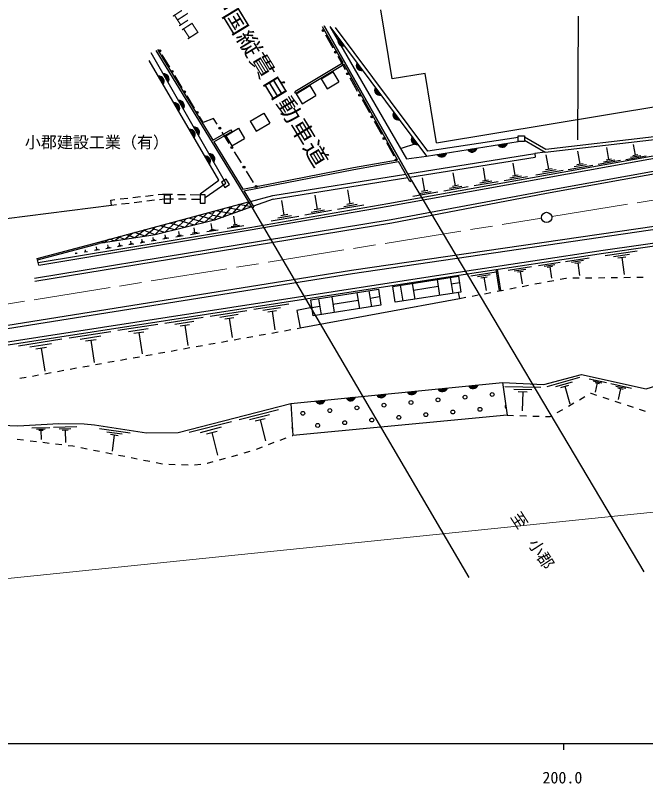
# Model space of a CAD drawing. Units: millimetres, scale not verified. Extents: x 40000 to 680000, y 20000 to 380000.
# Drawn here: x 182432 to 280838, y 198715 to 318705 of the extents above; entities that cross this region are included whole.
import ezdxf
from ezdxf.enums import TextEntityAlignment as Align

# ---------------------------------------------------------------- set-up
doc = ezdxf.new("R2010")
doc.units = ezdxf.units.MM
doc.header["$LTSCALE"] = 1000
doc.linetypes.add('CHAIN', pattern=[18.5, 12, -1.5, 3.5, -1.5])
for name, color, linetype, lineweight in [('M-BGD', 7, 'Continuous', 25), ('M-BMK', 2, 'CHAIN', 13), ('M-BMK-ROW', 30, 'Continuous', 25), ('M-BMK-SRVR', 3, 'Continuous', 25), ('M-STR-HTXT', 7, 'Continuous', 13), ('M-STR-STRC', 7, 'Continuous', 25), ('M-STR-STRD', 7, 'Continuous', 25), ('M-TTL-BAND', 7, 'Continuous', 25)]:
    doc.layers.add(name, color=color, linetype=linetype, lineweight=lineweight)
doc.styles.add('ＭＳ ゴシック', font='')
doc.styles.get('ＭＳ ゴシック').set_extended_font_data('MS Gothic')

msp = doc.modelspace()

# ---------------------------------------------------------------- linework, layer by layer
at = {"layer": 'M-BGD'}
for p, q in [((241284, 308778), (239503, 319554)), ((233601, 311270), (230407, 316936)), ((244305, 292891), (230669, 317084)), ((230861, 315678), (232023, 313616)), ((204343, 313235), (219389, 288634)), ((204599, 313391), (213284, 299190)), ((206528, 310601), (205363, 312522)), ((232760, 312309), (233923, 310247)), ((233601, 311270), (226081, 306757)), ((233749, 311008), (226235, 306500)), ((242118, 296160), (233749, 311008)), ((230158, 308789), (231998, 309891)), ((231998, 309891), (232938, 308320)), ((246393, 309623), (241284, 308778)), ((248180, 298814), (246393, 309623)), ((208472, 307398), (207307, 309319)), ((230158, 308789), (231097, 307219)), ((234659, 308940), (235822, 306878)), ((226265, 306460), (228398, 307736)), ((228398, 307736), (229338, 306166)), ((231097, 307219), (232938, 308320)), ((210416, 304194), (209250, 306115)), ((226235, 306500), (226081, 306757)), ((226265, 306460), (227205, 304890)), ((227205, 304890), (229338, 306166)), ((248180, 298814), (298054, 307060)), ((236558, 305572), (237721, 303509)), ((211777, 301951), (211194, 302912)), ((213391, 302605), (211777, 301951)), ((213941, 301723), (213391, 302605)), ((219099, 302172), (221203, 303431)), ((221203, 303431), (222143, 301861)), ((219099, 302172), (220038, 300602)), ((220038, 300602), (222143, 301861)), ((238458, 302203), (239620, 300141)), ((213284, 299190), (216061, 300840)), ((213438, 298932), (216214, 300582)), ((215836, 298685), (214735, 300450)), ((215286, 299890), (217248, 301064)), ((216061, 300840), (216214, 300582)), ((217248, 301064), (218188, 299494)), ((213441, 298934), (217945, 291570)), ((215286, 299890), (216225, 298320)), ((216225, 298320), (218188, 299494)), ((240357, 298834), (241520, 296772)), ((242565, 297903), (245110, 298723)), ((275090, 296182), (274767, 298050)), ((279244, 296855), (278952, 298541)), ((217731, 295648), (216630, 297412)), ((243700, 293964), (263523, 297151)), ((244005, 293423), (263616, 296576)), ((265729, 294666), (265334, 296944)), ((270594, 295454), (270237, 297519)), ((280898, 296707), (277737, 296160)), ((280071, 296781), (278491, 296507)), ((279639, 296923), (278849, 296787)), ((244044, 292744), (242274, 295883)), ((260487, 293672), (260151, 295613)), ((272620, 295273), (268748, 294603)), ((271607, 295364), (269671, 295029)), ((271078, 295538), (270111, 295370)), ((276922, 296019), (273420, 295412)), ((276006, 296101), (274255, 295797)), ((275528, 296258), (274653, 296107)), ((219626, 292610), (218525, 294375)), ((251147, 292077), (250795, 294109)), ((255859, 292882), (255515, 294868)), ((267963, 294467), (263692, 293727)), ((266846, 294567), (264710, 294197)), ((266263, 294759), (265195, 294574)), ((222700, 289997), (243689, 293372)), ((244044, 292744), (244305, 292891)), ((246350, 291258), (245990, 293337)), ((256833, 292795), (254971, 292472)), ((256325, 292962), (255393, 292801)), ((262391, 293502), (258751, 292871)), ((261439, 293587), (259619, 293271)), ((260942, 293751), (260032, 293593)), ((253140, 291899), (249330, 291239)), ((252144, 291988), (250239, 291658)), ((251624, 292160), (250671, 291995)), ((257807, 292708), (254083, 292063)), ((200761, 290263), (201953, 290400)), ((202748, 290491), (203940, 290628)), ((204735, 290719), (205400, 290795)), ((205400, 290795), (206944, 290767)), ((207744, 290753), (208943, 290731)), ((209743, 290716), (211287, 290688)), ((218112, 291297), (219667, 288754)), ((229612, 288399), (229223, 290641)), ((234708, 289270), (234328, 291462)), ((248388, 291076), (244492, 290401)), ((247369, 291167), (245421, 290830)), ((246837, 291343), (245863, 291174)), ((195480, 283286), (218825, 289556)), ((197314, 289867), (197979, 289943)), ((197430, 289064), (197314, 289867)), ((198774, 290035), (199966, 290172)), ((198998, 289252), (200189, 289395)), ((200983, 289491), (202175, 289634)), ((202969, 289729), (204160, 289872)), ((204955, 289968), (205728, 290060)), ((205728, 290060), (207108, 290046)), ((207908, 290038), (209107, 290025)), ((209907, 290017), (211287, 290002)), ((217577, 289221), (216288, 287700)), ((218935, 289586), (217794, 288240)), ((219130, 289623), (219097, 289629)), ((222700, 289997), (219589, 288883)), ((224421, 287513), (224024, 289805)), ((235222, 289359), (234195, 289181)), ((197430, 289064), (198203, 289157)), ((213503, 288127), (213212, 287784)), ((214861, 288492), (213487, 286871)), ((216288, 287700), (213679, 288174)), ((216219, 288856), (214781, 287161)), ((217794, 288240), (215485, 288659)), ((219300, 288779), (217291, 289144)), ((219389, 288634), (219667, 288754)), ((231810, 288203), (227607, 287475)), ((230711, 288301), (228610, 287937)), ((230137, 288490), (229086, 288308)), ((236858, 289078), (232749, 288366)), ((235783, 289174), (233729, 288818)), ((209160, 286960), (207316, 285197)), ((210771, 287393), (208870, 285576)), ((211979, 286335), (209514, 287055)), ((212381, 287826), (210425, 285956)), ((213534, 286714), (211000, 287454)), ((213275, 287574), (211979, 286335)), ((213259, 287627), (212486, 287854)), ((214781, 287161), (213320, 287426)), ((216752, 285968), (216520, 287365)), ((226670, 287312), (222371, 286567)), ((225545, 287412), (223396, 287040)), ((224959, 287606), (223884, 287419)), ((204330, 285663), (204056, 285402)), ((205940, 286095), (204243, 284473)), ((207316, 285197), (205056, 285858)), ((207550, 286528), (205761, 284818)), ((208870, 285576), (206542, 286257)), ((210425, 285956), (208028, 286656)), ((213164, 285251), (213011, 286176)), ((218120, 285836), (215499, 285401)), ((217436, 285902), (216125, 285684)), ((217079, 286022), (216424, 285913)), ((200748, 284701), (199508, 283695)), ((201088, 283946), (199789, 284443)), ((202647, 285211), (201088, 283946)), ((202668, 284198), (201104, 284796)), ((204248, 284449), (202419, 285150)), ((204070, 285335), (202668, 284198)), ((204061, 285377), (203733, 285503)), ((205761, 284818), (204074, 285311)), ((205904, 283934), (205823, 284423)), ((208042, 284322), (207939, 284939)), ((211196, 284687), (209768, 284450)), ((210808, 284818), (210093, 284699)), ((210451, 284759), (210324, 285520)), ((214070, 285164), (212336, 284876)), ((213617, 285207), (212750, 285063)), ((213381, 285287), (212948, 285215)), ((185834, 280730), (195480, 283286)), ((195480, 283286), (195539, 283063)), ((196347, 283191), (195845, 283384)), ((196951, 283681), (196347, 283191)), ((197927, 283443), (197160, 283737)), ((198850, 284191), (197927, 283443)), ((199508, 283695), (198474, 284090)), ((200518, 283022), (200448, 283439)), ((202669, 283272), (201904, 283145)), ((202461, 283342), (202079, 283278)), ((202270, 283310), (202202, 283718)), ((204395, 283558), (203647, 283434)), ((204192, 283627), (203818, 283565)), ((204005, 283596), (203939, 283995)), ((206382, 283888), (205466, 283736)), ((206133, 283972), (205675, 283896)), ((208646, 284264), (207489, 284072)), ((208331, 284370), (207753, 284274)), ((185893, 280507), (195539, 283063)), ((193432, 281739), (193375, 282078)), ((195553, 282091), (194796, 281965)), ((195347, 282160), (194969, 282097)), ((195158, 282129), (195091, 282532)), ((197388, 282395), (196570, 282259)), ((197165, 282470), (196757, 282402)), ((196961, 282436), (196889, 282873)), ((199166, 282690), (198366, 282557)), ((198948, 282764), (198548, 282697)), ((198748, 282731), (198677, 283157)), ((200926, 282982), (200144, 282853)), ((200713, 283054), (200322, 282989)), ((192085, 281515), (191788, 281466)), ((191937, 281490), (191904, 281688)), ((193686, 281781), (193177, 281696)), ((268312, 280274), (271997, 280833)), ((274546, 281218), (279520, 281926)), ((275837, 281063), (278324, 281417)), ((276506, 280820), (277749, 280997)), ((277127, 280908), (277505, 278256)), ((186102, 279711), (185834, 280730)), ((264131, 279640), (267487, 280149)), ((265004, 279544), (266682, 279798)), ((269270, 280168), (271113, 280448)), ((269768, 279993), (270689, 280132)), ((270229, 280062), (270527, 278097)), ((253557, 278036), (257481, 278631)), ((257443, 279030), (257964, 275675)), ((257676, 279066), (258197, 275711)), ((259373, 278919), (263005, 279469)), ((260318, 278814), (262134, 279090)), ((260809, 278641), (261717, 278779)), ((261263, 278710), (261556, 276773)), ((265457, 279384), (266297, 279511)), ((265877, 279447), (266149, 277657)), ((248270, 277447), (248653, 274971)), ((250337, 277767), (250720, 275291)), ((254578, 277924), (256540, 278221)), ((255108, 277736), (256089, 277885)), ((255598, 277811), (255916, 275718)), ((265513, 277128), (266495, 277317)), ((267477, 277506), (268362, 277676)), ((268362, 277676), (268460, 277677)), ((269460, 277689), (270460, 277700)), ((271460, 277712), (272460, 277724)), ((273460, 277735), (274460, 277747)), ((275460, 277758), (276460, 277770)), ((277460, 277782), (278460, 277793)), ((279460, 277805), (280460, 277816)), ((242521, 276557), (242904, 274081)), ((244400, 276848), (244784, 274372)), ((244593, 275789), (248426, 276434)), ((250489, 276780), (251754, 276993)), ((259621, 275993), (260603, 276182)), ((261585, 276372), (262567, 276561)), ((263549, 276750), (264531, 276939)), ((235759, 275391), (236152, 272897)), ((237639, 275688), (238032, 273194)), ((237820, 274542), (239305, 274781)), ((251549, 275419), (251765, 274481)), ((253729, 274859), (254711, 275048)), ((255693, 275237), (256675, 275426)), ((257657, 275615), (258639, 275804)), ((219675, 272798), (225131, 273642)), ((226884, 269881), (251765, 274481)), ((229766, 274446), (230160, 271951)), ((231819, 274770), (232213, 272275)), ((232003, 273605), (235941, 274239)), ((251765, 274481), (252747, 274670)), ((212863, 271744), (218564, 272626)), ((221095, 272645), (223824, 273067)), ((221834, 272387), (223198, 272598)), ((222516, 272492), (222966, 269582)), ((228738, 273079), (229951, 273274)), ((205793, 270650), (211748, 271571)), ((214348, 271584), (217198, 272025)), ((215119, 271314), (216544, 271535)), ((215832, 271425), (216302, 268384)), ((198453, 269514), (204673, 270477)), ((207343, 270483), (210321, 270944)), ((208149, 270201), (209638, 270432)), ((208893, 270317), (209385, 267140)), ((190835, 268336), (197328, 269340)), ((200072, 269340), (203182, 269821)), ((200914, 269046), (202469, 269286)), ((201691, 269166), (202204, 265849)), ((220515, 268742), (221499, 268918)), ((222483, 269094), (223468, 269270)), ((224452, 269446), (225436, 269622)), ((226421, 269798), (226884, 269881)), ((182927, 267112), (189704, 268161)), ((192525, 268154), (195772, 268656)), ((193404, 267847), (195027, 268098)), ((194215, 267972), (194751, 264509)), ((214608, 267686), (215593, 267862)), ((216577, 268038), (217561, 268214)), ((218546, 268390), (219530, 268566)), ((184691, 266922), (188080, 267447)), ((185608, 266602), (187303, 266864)), ((186455, 266733), (187015, 263118)), ((206733, 266278), (207717, 266454)), ((208702, 266630), (209686, 266806)), ((210671, 266982), (211655, 267158)), ((212639, 267334), (213624, 267510)), ((200827, 265222), (201811, 265398)), ((202796, 265574), (203780, 265750)), ((204764, 265926), (205749, 266102)), ((192953, 263809), (193936, 263988)), ((194920, 264166), (195905, 264342)), ((196889, 264518), (197874, 264694)), ((198858, 264870), (199842, 265046)), ((187049, 262736), (188033, 262915)), ((189017, 263094), (190001, 263273)), ((190985, 263451), (191969, 263630)), ((183114, 262021), (184097, 262200)), ((185081, 262379), (186065, 262558)), ((265462, 260743), (270588, 262193)), ((272029, 261959), (274703, 261364)), ((272658, 261632), (273995, 261334)), ((225457, 258082), (258503, 261367)), ((258853, 260752), (264494, 260618)), ((266840, 260764), (269403, 261489)), ((267578, 260603), (268859, 260966)), ((268218, 260784), (268992, 258050)), ((272952, 261379), (273621, 261230)), ((273286, 261305), (272969, 259879)), ((275410, 261207), (278622, 260493)), ((276166, 260814), (277771, 260457)), ((276519, 260511), (277322, 260333)), ((276921, 260422), (276540, 258709)), ((260254, 260342), (263074, 260275)), ((260950, 259949), (262360, 259916)), ((261655, 259933), (261584, 256924)), ((270504, 258677), (271369, 259179)), ((272235, 259680), (272257, 259693)), ((272257, 259693), (273183, 259390)), ((225457, 258082), (225734, 253108)), ((268774, 257675), (269639, 258176)), ((274133, 259078), (275083, 258767)), ((276034, 258456), (276984, 258145)), ((217351, 255591), (223526, 257174)), ((267044, 256672), (267909, 257173)), ((277934, 257833), (278885, 257522)), ((279835, 257211), (280785, 256899)), ((219001, 255575), (222088, 256367)), ((219878, 255362), (221422, 255757)), ((259218, 256250), (260217, 256218)), ((261217, 256186), (262216, 256154)), ((263216, 256123), (264215, 256091)), ((265215, 256059), (265946, 256036)), ((265946, 256036), (266178, 256170)), ((188364, 254364), (192003, 254475)), ((209564, 253595), (216168, 255288)), ((211328, 253578), (214630, 254425)), ((220650, 255559), (221494, 252266)), ((185021, 254261), (187796, 254346)), ((185720, 254097), (187108, 254140)), ((186073, 253923), (186767, 253944)), ((186420, 253934), (186465, 252453)), ((189281, 254149), (191101, 254205)), ((189744, 253920), (190653, 253948)), ((190198, 253934), (190258, 251993)), ((195587, 254162), (200358, 253485)), ((196735, 253675), (199120, 253336)), ((197286, 253272), (198479, 253103)), ((197882, 253188), (197522, 250643)), ((212266, 253349), (213917, 253773)), ((213092, 253561), (213995, 250039)), ((182733, 252508), (183726, 252387)), ((184718, 252267), (185711, 252147)), ((186704, 252026), (187696, 251906)), ((221929, 251668), (222864, 252022)), ((223800, 252376), (224735, 252730)), ((225670, 253084), (225734, 253108)), ((188689, 251785), (189682, 251665)), ((190675, 251545), (191411, 251455)), ((191411, 251455), (191664, 251405)), ((192645, 251209), (193626, 251013)), ((194606, 250818), (195587, 250622)), ((220059, 250960), (220994, 251314)), ((196568, 250426), (197548, 250231)), ((198529, 250035), (199510, 249839)), ((200490, 249644), (201471, 249448)), ((216227, 249822), (217190, 250090)), ((218154, 250357), (219117, 250625)), ((202452, 249252), (203432, 249057)), ((204413, 248861), (205394, 248665)), ((206392, 248618), (207391, 248579)), ((208390, 248541), (209390, 248502)), ((210387, 248507), (211379, 248634)), ((212371, 248762), (212433, 248770)), ((212433, 248770), (213336, 249020)), ((214300, 249288), (215263, 249555))]:
    msp.add_line(p, q, dxfattribs=at)
for points in [[(230669, 317084), (244305, 292891), (280562, 231781)], [(231530, 316990), (246612, 296703), (260951, 299002)], [(231530, 316990), (243495, 296294), (246612, 296703)], [(260951, 299606), (246847, 297521), (232436, 316828)], [(186000, 280100), (219018, 285579), (240574, 289317), (299663, 299957), (318200, 311013), (319338, 314705)], [(186102, 279711), (219085, 285185), (240644, 288923), (299806, 299576), (318537, 310748), (319700, 314521)], [(261906, 299757), (265254, 297790), (299077, 301755), (316933, 311858), (317933, 315416)], [(261906, 299235), (265156, 297325), (299219, 301319), (317316, 311558), (318342, 315209)], [(204343, 313235), (219389, 288634), (253233, 230905)], [(212057, 290270), (215289, 292494), (203644, 312844)], [(211308, 290808), (214180, 292988), (203334, 311644)], [(265156, 297325), (263523, 297151), (263616, 296576)], [(217945, 291570), (235242, 294930), (242118, 296160)], [(218112, 291297), (235297, 294635), (242274, 295883)], [(219127, 289638), (222608, 290572), (243384, 293913)], [(67559, 252760), (80622, 253094), (93179, 253893), (105179, 255123), (115956, 256675), (160021, 263973), (252337, 278256), (274258, 281581), (295978, 284672), (311611, 286743), (319054, 287544), (331612, 288679), (343191, 289497), (350960, 289564), (358497, 289489), (368741, 288813), (376288, 288212), (416364, 284372), (442361, 280613), (464731, 276539)], [(67567, 253210), (80602, 253544), (93142, 254342), (105124, 255570), (115887, 257120), (159949, 264417), (252269, 278701), (274193, 282026), (295916, 285117), (311557, 287190), (319010, 287992), (331576, 289128), (343173, 289947), (350960, 290014), (358514, 289938), (368774, 289262), (376327, 288660), (416417, 284819), (442433, 281057), (464825, 276979)], [(219300, 288779), (213534, 286714), (204248, 284449), (195539, 283063)], [(291542, 286598), (235054, 278340), (126980, 261106), (115056, 258944)], [(228738, 273079), (226365, 272628), (226884, 269881)], [(258503, 261367), (264944, 261074), (270844, 262632), (280941, 260387), (284940, 261642), (292229, 263487), (295315, 264046), (308036, 264398), (322566, 262955), (332387, 261050), (339935, 260151), (348455, 257891)], [(258503, 261367), (259218, 256250), (225734, 253108)], [(123652, 245791), (130242, 242307), (138478, 242529), (153096, 247751), (166083, 254078), (176439, 254877), (182833, 254594), (189193, 254944), (193156, 254911), (194776, 254750), (202902, 253529), (207829, 253563), (225457, 258082)]]:
    msp.add_lwpolyline(points, dxfattribs=at)
for points in [[(260951, 299874), (261906, 299874), (261906, 299002), (260951, 299002)], [(205728, 289311), (205728, 290651), (206607, 290651), (206607, 289311)], [(211287, 290688), (211287, 289348), (212057, 289348), (212057, 290688)], [(241369, 276378), (251604, 277963), (251987, 275487), (241752, 273903)], [(228553, 274254), (239125, 275923), (239519, 273428), (228946, 271760)]]:
    msp.add_lwpolyline(points, close=True, dxfattribs=at)
for centre, radius in [((230492, 316331), 150), ((230492, 316331), 120), ((230492, 316331), 100), ((204974, 313163), 150), ((204974, 313163), 120), ((204974, 313163), 100), ((232392, 312963), 150), ((232392, 312963), 120), ((232392, 312963), 100), ((206918, 309960), 150), ((206918, 309960), 120), ((206918, 309960), 100), ((234291, 309594), 150), ((234291, 309594), 120), ((234291, 309594), 100), ((208861, 306756), 150), ((208861, 306756), 120), ((208861, 306756), 100), ((236190, 306225), 150), ((236190, 306225), 120), ((236190, 306225), 100), ((210805, 303553), 150), ((210805, 303553), 120), ((210805, 303553), 100), ((238089, 302856), 150), ((238089, 302856), 120), ((238089, 302856), 100), ((214338, 301086), 150), ((214338, 301086), 120), ((214338, 301086), 100), ((239989, 299487), 150), ((239989, 299487), 120), ((239989, 299487), 100), ((216233, 298049), 150), ((216233, 298049), 120), ((216233, 298049), 100), ((241888, 296118), 150), ((241888, 296118), 120), ((241888, 296118), 100), ((218128, 295011), 150), ((218128, 295011), 120), ((218128, 295011), 100), ((220023, 291974), 150), ((220023, 291974), 120), ((220023, 291974), 100), ((252645, 259079), 300), ((256867, 259498), 300), ((239979, 257820), 300), ((244201, 258240), 300), ((248423, 258659), 300), ((227314, 256561), 300), ((231536, 256981), 300), ((235757, 257400), 300), ((250744, 256758), 300), ((254965, 257178), 300), ((238078, 255499), 300), ((242300, 255919), 300), ((246522, 256338), 300), ((229634, 254660), 300), ((233856, 255080), 300)]:
    msp.add_circle(centre, radius, dxfattribs=at)
for centre, radius, start, end in [((233594, 314737), 812, 149.24831, 284.00858), ((233594, 314737), 650, 155.3641, 277.89279), ((233594, 314737), 488, 166.49678, 266.7601), ((233594, 314737), 325, 200.68607, 232.57081), ((236458, 310885), 812, 149.24831, 284.00858), ((236458, 310885), 650, 155.3641, 277.89279), ((236458, 310885), 488, 166.49678, 266.7601), ((205619, 308763), 812, 322.39993, 97.1602), ((236458, 310885), 325, 200.68607, 232.57081), ((204868, 308384), 812, 322.78943, 97.5497), ((204868, 308384), 650, 328.90522, 91.43391), ((204868, 308384), 488, 340.0379, 80.30122), ((204868, 308384), 325, 14.22719, 46.11193), ((205619, 308763), 650, 328.51571, 91.04441), ((205619, 308763), 488, 339.6484, 79.91172), ((205619, 308763), 325, 13.83769, 45.72243), ((239321, 307033), 812, 149.24831, 284.00858), ((239321, 307033), 650, 155.3641, 277.89279), ((239321, 307033), 488, 166.49678, 266.7601), ((239321, 307033), 325, 200.68607, 232.57081), ((207281, 304234), 812, 322.78943, 97.5497), ((207281, 304234), 650, 328.90522, 91.43391), ((208003, 304597), 812, 322.39993, 97.1602), ((208003, 304597), 650, 328.51571, 91.04441), ((208003, 304597), 488, 339.6484, 79.91172), ((208003, 304597), 325, 13.83769, 45.72243), ((207281, 304234), 488, 340.0379, 80.30122), ((207281, 304234), 325, 14.22719, 46.11193), ((242185, 303181), 812, 149.24831, 284.00858), ((242185, 303181), 650, 155.3641, 277.89279), ((242185, 303181), 488, 166.49678, 266.7601), ((242185, 303181), 325, 200.68607, 232.57081), ((210387, 300431), 812, 322.39993, 97.1602), ((209693, 300084), 812, 322.78943, 97.5497), ((209693, 300084), 650, 328.90522, 91.43391), ((209693, 300084), 488, 340.0379, 80.30122), ((209693, 300084), 325, 14.22719, 46.11193), ((210387, 300431), 650, 328.51571, 91.04441), ((210387, 300431), 488, 339.6484, 79.91172), ((210387, 300431), 325, 13.83769, 45.72243), ((245049, 299328), 812, 149.24831, 284.00858), ((245049, 299328), 650, 155.3641, 277.89279), ((245049, 299328), 488, 166.49678, 266.7601), ((245049, 299328), 325, 200.68607, 232.57081), ((253732, 298161), 812, 211.72764, 346.48791), ((253732, 298161), 650, 217.84343, 340.37212), ((253732, 298161), 488, 228.97612, 329.23944), ((253732, 298161), 325, 263.16541, 295.05015), ((258472, 298920), 812, 211.72764, 346.48791), ((258472, 298920), 650, 217.84343, 340.37212), ((258472, 298920), 488, 228.97612, 329.23944), ((258472, 298920), 325, 263.16541, 295.05015), ((212105, 295934), 812, 322.78943, 97.5497), ((212105, 295934), 650, 328.90522, 91.43391), ((212105, 295934), 488, 340.0379, 80.30122), ((212771, 296265), 812, 322.39993, 97.1602), ((212771, 296265), 650, 328.51571, 91.04441), ((212771, 296265), 488, 339.6484, 79.91172), ((212771, 296265), 325, 13.83769, 45.72243), ((248993, 297401), 812, 211.72764, 346.48791), ((248993, 297401), 650, 217.84343, 340.37212), ((248993, 297401), 488, 228.97612, 329.23944), ((248993, 297401), 325, 263.16541, 295.05015), ((212105, 295934), 325, 14.22719, 46.11193), ((249114, 260747), 812, 208.2961, 343.05637), ((249114, 260747), 650, 214.41189, 336.94058), ((249114, 260747), 488, 225.54458, 325.8079), ((249114, 260747), 325, 259.73387, 291.61861), ((253890, 261222), 812, 208.2961, 343.05637), ((253890, 261222), 650, 214.41189, 336.94058), ((253890, 261222), 488, 225.54458, 325.8079), ((253890, 261222), 325, 259.73387, 291.61861), ((239561, 259798), 812, 208.2961, 343.05637), ((239561, 259798), 650, 214.41189, 336.94058), ((239561, 259798), 488, 225.54458, 325.8079), ((239561, 259798), 325, 259.73387, 291.61861), ((244337, 260273), 812, 208.2961, 343.05637), ((244337, 260273), 650, 214.41189, 336.94058), ((244337, 260273), 488, 225.54458, 325.8079), ((244337, 260273), 325, 259.73387, 291.61861), ((230008, 258848), 812, 208.2961, 343.05637), ((230008, 258848), 650, 214.41189, 336.94058), ((230008, 258848), 488, 225.54458, 325.8079), ((230008, 258848), 325, 259.73387, 291.61861), ((234785, 259323), 812, 208.2961, 343.05637), ((234785, 259323), 650, 214.41189, 336.94058), ((234785, 259323), 488, 225.54458, 325.8079), ((234785, 259323), 325, 259.73387, 291.61861), ((259187, 257597), 300, 129.29942, 246.60674), ((225413, 254240), 300, 332.6261, 33.75657)]:
    msp.add_arc(centre, radius, start, end, dxfattribs=at)
at = {"layer": 'M-BMK'}
for p, q in [((266170, 287274), (291295, 291371)), ((167094, 271363), (264591, 287018))]:
    msp.add_line(p, q, dxfattribs=at)
at = {"layer": 'M-BMK-ROW'}
msp.add_lwpolyline([(214597, 292649), (215121, 291815), (215868, 292285), (215344, 293119)], close=True, dxfattribs=at)
msp.add_lwpolyline([(170754, 285526), (172168, 285718), (180814, 290283), (181046, 286975), (197430, 289064)], dxfattribs=at)
at = {"layer": 'M-BMK-SRVR'}
msp.add_circle((265381, 287145), 800, dxfattribs=at)
at = {"layer": 'M-STR-HTXT'}
msp.add_line((129787, 225450), (295952, 242543), dxfattribs=at)
at = {"layer": 'M-STR-STRC'}
msp.add_line((270261, 299263), (270370, 318557), dxfattribs=at)
at = {"layer": 'M-STR-STRD'}
for points in [[(311294, 300342), (307898, 299209), (303866, 298299), (265357, 291288), (241082, 286773), (185393, 277590)], [(311214, 299841), (308019, 298775), (303955, 297858), (265367, 290904), (241205, 286276), (185471, 277146)], [(291466, 287092), (234932, 278845), (126898, 261599), (114968, 259530)]]:
    msp.add_lwpolyline(points, dxfattribs=at)
at = {"layer": 'M-TTL-BAND'}
for p, q in [((40000, 205000), (579000, 205000)), ((268000, 205000), (268000, 204000))]:
    msp.add_line(p, q, dxfattribs=at)

# ---------------------------------------------------------------- texts
at = {"layer": 'M-BGD', "style": 'ＭＳ ゴシック'}
for s, p in [('至\u3000山口', (206506, 318654)), ('至\u3000小郡', (261940, 235906))]:
    msp.add_text(s, height=1833, rotation=302.981, dxfattribs=at).set_placement(p, align=Align.BOTTOM_CENTER)
at = {"layer": 'M-BGD', "style": 'ＭＳ ゴシック', "width": 1.15}
msp.add_text('中国縦貫自動車道', height=2566, rotation=301.291, dxfattribs=at).set_placement((220313, 308078), align=Align.BOTTOM_CENTER)
at = {"layer": 'M-BGD', "style": 'ＭＳ ゴシック'}
msp.add_text('小郡建設工業（有）', height=1833, dxfattribs=at).set_placement((195159, 298885), align=Align.MIDDLE_CENTER)
at = {"layer": 'M-TTL-BAND', "style": 'ＭＳ ゴシック'}
msp.add_text('200.0', height=1833, dxfattribs=at).set_placement((267844, 198195), align=Align.BOTTOM_CENTER)

doc.saveas('drawing.dxf')
